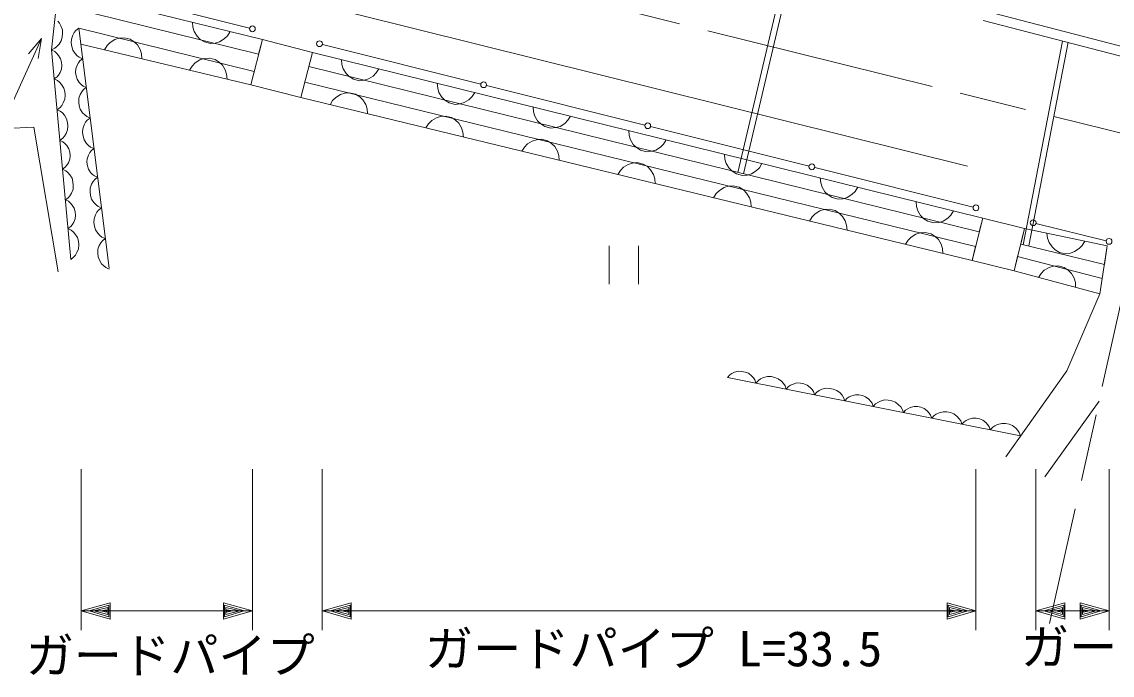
# Model space of a CAD drawing. Units: millimetres, scale not verified. Extents: x 40000 to 680000, y 20000 to 380000.
# Drawn here: x 493880 to 550464, y 236610 to 270524 of the extents above; entities that cross this region are included whole.
import ezdxf
from ezdxf.enums import TextEntityAlignment as Align

# ---------------------------------------------------------------- set-up
doc = ezdxf.new("R2010")
doc.units = ezdxf.units.MM
doc.header["$LTSCALE"] = 1000
doc.linetypes.add('CHAIN', pattern=[18.5, 12, -1.5, 3.5, -1.5])
for name, color, linetype, lineweight in [('M-BGD', 7, 'Continuous', 13), ('M-BMK', 2, 'CHAIN', 13), ('M-STR-HTXT', 7, 'Continuous', 13), ('M-STR-STRC', 7, 'Continuous', 13)]:
    doc.layers.add(name, color=color, linetype=linetype, lineweight=lineweight)
doc.styles.add('ＭＳ ゴシック', font='')
doc.styles.get('ＭＳ ゴシック').set_extended_font_data('MS Gothic')

msp = doc.modelspace()

# ---------------------------------------------------------------- linework, layer by layer
at = {"layer": 'M-BGD'}
for p, q in [((533943, 275107), (531042, 262707)), ((534236, 275039), (531334, 262639)), ((495427, 269076), (495758, 272220)), ((495758, 272220), (506364, 269598)), ((496959, 272383), (505700, 270198)), ((506170, 268839), (496140, 271312)), ((543903, 271069), (553741, 268517)), ((495829, 270449), (495744, 270555)), ((502742, 270493), (502762, 270241)), ((543777, 270585), (553616, 268033)), ((495911, 270312), (495829, 270449)), ((495987, 270111), (495911, 270312)), ((495978, 269725), (495999, 269916)), ((495999, 269916), (495987, 270111)), ((496604, 269970), (496525, 269831)), ((496687, 270077), (496604, 269970)), ((496834, 270193), (496687, 270077)), ((496834, 270193), (498406, 257740)), ((496938, 269370), (496834, 270193)), ((496834, 270193), (505940, 267939)), ((502762, 270241), (502831, 270018)), ((502831, 270018), (502977, 269776)), ((504548, 269800), (504684, 270014)), ((495702, 269240), (495811, 269357)), ((495811, 269357), (495927, 269538)), ((495927, 269538), (495978, 269725)), ((496454, 269629), (496446, 269434)), ((496446, 269434), (496470, 269244)), ((496525, 269831), (496454, 269629)), ((505765, 267253), (496938, 269370)), ((498469, 269455), (498306, 269289)), ((498710, 269603), (498469, 269455)), ((498933, 269673), (498710, 269603)), ((499185, 269695), (498933, 269673)), ((499496, 269620), (499185, 269695)), ((499711, 269486), (499496, 269620)), ((499877, 269323), (499711, 269486)), ((502977, 269776), (503142, 269612)), ((503142, 269612), (503356, 269476)), ((503356, 269476), (503667, 269400)), ((503667, 269400), (503919, 269420)), ((503919, 269420), (504142, 269488)), ((504142, 269488), (504384, 269634)), ((504384, 269634), (504548, 269800)), ((506364, 269598), (505765, 267253)), ((506364, 269598), (506170, 268839)), ((508957, 268936), (506364, 269598)), ((509476, 269351), (517701, 267294)), ((547894, 269517), (545849, 258953)), ((548188, 269460), (546144, 258896)), ((495427, 269076), (495597, 269154)), ((496420, 258195), (495427, 269076)), ((495587, 268974), (495430, 269050)), ((495685, 268893), (495587, 268974)), ((495597, 269154), (495702, 269240)), ((495786, 268781), (495685, 268893)), ((495892, 268610), (495786, 268781)), ((496470, 269244), (496526, 269057)), ((496526, 269057), (496645, 268879)), ((496645, 268879), (496756, 268764)), ((498306, 269289), (498172, 269074)), ((500025, 269082), (499877, 269323)), ((500095, 268860), (500025, 269082)), ((500117, 268607), (500095, 268860)), ((508358, 266591), (508957, 268936)), ((508771, 268206), (508957, 268936)), ((508957, 268936), (543743, 260333)), ((495938, 268434), (495892, 268610)), ((495954, 268255), (495938, 268434)), ((495941, 268073), (495954, 268255)), ((496745, 268266), (496678, 268076)), ((496819, 268397), (496745, 268266)), ((496756, 268764), (496864, 268680)), ((496897, 268497), (496819, 268397)), ((496864, 268680), (497034, 268605)), ((497034, 268605), (496897, 268497)), ((502720, 268230), (502586, 268015)), ((502883, 268397), (502720, 268230)), ((503124, 268545), (502883, 268397)), ((503347, 268615), (503124, 268545)), ((503599, 268636), (503347, 268615)), ((503910, 268562), (503599, 268636)), ((504125, 268428), (503910, 268562)), ((504291, 268265), (504125, 268428)), ((504439, 268024), (504291, 268265)), ((510471, 268561), (510491, 268309)), ((510491, 268309), (510560, 268086)), ((495566, 267556), (495707, 267660)), ((495707, 267660), (495789, 267758)), ((495789, 267758), (495867, 267885)), ((495867, 267885), (495941, 268073)), ((496678, 268076), (496671, 267894)), ((496671, 267894), (496693, 267715)), ((496693, 267715), (496745, 267541)), ((504509, 267801), (504439, 268024)), ((504531, 267549), (504509, 267801)), ((505940, 267939), (505765, 267253)), ((543565, 259615), (508771, 268206)), ((510560, 268086), (510706, 267844)), ((510706, 267844), (510871, 267680)), ((510871, 267680), (511085, 267544)), ((511871, 267556), (512113, 267702)), ((512113, 267702), (512277, 267868)), ((512277, 267868), (512413, 268081)), ((495734, 267475), (495566, 267556)), ((495838, 267389), (495734, 267475)), ((495946, 267270), (495838, 267389)), ((496059, 267087), (495946, 267270)), ((496108, 266899), (496059, 267087)), ((496745, 267541), (496857, 267373)), ((496857, 267373), (496962, 267266)), ((496962, 267266), (497062, 267188)), ((497062, 267188), (497222, 267117)), ((497222, 267117), (497076, 267002)), ((505765, 267253), (508358, 266591)), ((508358, 266591), (508562, 267390)), ((508562, 267390), (543376, 258856)), ((511085, 267544), (511396, 267467)), ((511396, 267467), (511648, 267488)), ((511648, 267488), (511871, 267556)), ((515441, 267332), (515461, 267080)), ((515461, 267080), (515529, 266857)), ((517992, 267221), (526218, 265165)), ((496033, 266314), (496111, 266514)), ((496125, 266708), (496108, 266899)), ((496111, 266514), (496125, 266708)), ((496842, 266553), (496834, 266358)), ((496913, 266755), (496842, 266553)), ((496992, 266894), (496913, 266755)), ((497076, 267002), (496992, 266894)), ((543197, 258134), (508358, 266591)), ((510173, 266603), (510009, 266437)), ((510415, 266750), (510173, 266603)), ((510637, 266820), (510415, 266750)), ((510889, 266841), (510637, 266820)), ((511200, 266765), (510889, 266841)), ((511415, 266631), (511200, 266765)), ((511581, 266467), (511415, 266631)), ((515529, 266857), (515675, 266615)), ((515675, 266615), (515841, 266451)), ((517082, 266473), (517247, 266639)), ((517247, 266639), (517382, 266852)), ((495711, 265963), (495862, 266073)), ((495879, 265882), (495711, 265963)), ((495862, 266073), (495949, 266178)), ((495949, 266178), (496033, 266314)), ((496834, 266358), (496858, 266168)), ((496858, 266168), (496914, 265981)), ((496914, 265981), (497033, 265803)), ((510009, 266437), (509875, 266223)), ((511728, 266226), (511581, 266467)), ((511797, 266003), (511728, 266226)), ((511819, 265751), (511797, 266003)), ((515841, 266451), (516054, 266315)), ((516054, 266315), (516365, 266239)), ((516365, 266239), (516617, 266259)), ((516617, 266259), (516840, 266327)), ((516840, 266327), (517082, 266473)), ((520410, 266104), (520430, 265851)), ((495984, 265795), (495879, 265882)), ((496091, 265676), (495984, 265795)), ((496204, 265494), (496091, 265676)), ((496253, 265306), (496204, 265494)), ((497033, 265803), (497145, 265688)), ((497145, 265688), (497252, 265605)), ((497276, 265414), (497193, 265307)), ((497252, 265605), (497423, 265530)), ((497423, 265530), (497276, 265414)), ((515150, 265395), (514986, 265229)), ((515392, 265542), (515150, 265395)), ((515614, 265612), (515392, 265542)), ((515866, 265633), (515614, 265612)), ((516177, 265557), (515866, 265633)), ((516392, 265423), (516177, 265557)), ((516558, 265259), (516392, 265423)), ((520430, 265851), (520499, 265628)), ((520499, 265628), (520645, 265386)), ((520645, 265386), (520810, 265222)), ((522052, 265244), (522216, 265410)), ((522216, 265410), (522352, 265623)), ((494510, 265047), (493069, 264987)), ((495771, 257542), (494510, 265047)), ((496178, 264720), (496256, 264920)), ((496271, 265114), (496253, 265306)), ((496256, 264920), (496271, 265114)), ((497042, 264966), (497035, 264771)), ((497113, 265168), (497042, 264966)), ((497193, 265307), (497113, 265168)), ((514986, 265229), (514852, 265015)), ((516705, 265018), (516558, 265259)), ((516774, 264795), (516705, 265018)), ((520810, 265222), (521024, 265086)), ((521024, 265086), (521334, 265010)), ((521334, 265010), (521587, 265030)), ((521587, 265030), (521810, 265098)), ((521810, 265098), (522052, 265244)), ((525379, 264875), (525399, 264622)), ((526509, 265092), (534734, 263036)), ((495857, 264370), (496007, 264480)), ((496014, 264294), (495857, 264370)), ((496007, 264480), (496094, 264584)), ((496112, 264212), (496014, 264294)), ((496094, 264584), (496178, 264720)), ((497035, 264771), (497059, 264581)), ((497059, 264581), (497114, 264394)), ((497114, 264394), (497234, 264216)), ((516796, 264543), (516774, 264795)), ((520369, 264334), (520127, 264187)), ((520591, 264403), (520369, 264334)), ((520843, 264425), (520591, 264403)), ((521154, 264349), (520843, 264425)), ((521369, 264215), (521154, 264349)), ((525399, 264622), (525468, 264399)), ((525468, 264399), (525614, 264157)), ((527186, 264181), (527321, 264395)), ((496213, 264101), (496112, 264212)), ((496319, 263930), (496213, 264101)), ((496365, 263753), (496319, 263930)), ((496381, 263574), (496365, 263753)), ((497234, 264216), (497345, 264101)), ((497407, 263734), (497333, 263603)), ((497345, 264101), (497452, 264017)), ((497486, 263834), (497407, 263734)), ((497452, 264017), (497623, 263942)), ((497623, 263942), (497486, 263834)), ((519963, 264021), (519829, 263806)), ((520127, 264187), (519963, 264021)), ((521535, 264051), (521369, 264215)), ((521682, 263809), (521535, 264051)), ((521751, 263587), (521682, 263809)), ((525614, 264157), (525779, 263993)), ((525779, 263993), (525993, 263858)), ((525993, 263858), (526304, 263781)), ((526304, 263781), (526556, 263801)), ((526556, 263801), (526779, 263869)), ((526779, 263869), (527021, 264015)), ((527021, 264015), (527186, 264181)), ((496216, 263077), (496295, 263205)), ((496295, 263205), (496368, 263392)), ((496368, 263392), (496381, 263574)), ((497266, 263413), (497259, 263231)), ((497259, 263231), (497282, 263052)), ((497333, 263603), (497266, 263413)), ((521772, 263335), (521751, 263587)), ((525346, 263126), (525104, 262979)), ((525568, 263195), (525346, 263126)), ((525820, 263216), (525568, 263195)), ((526131, 263141), (525820, 263216)), ((526346, 263007), (526131, 263141)), ((530349, 263646), (530369, 263394)), ((530369, 263394), (530437, 263171)), ((530437, 263171), (530584, 262928)), ((532155, 262952), (532290, 263166)), ((495993, 262876), (496134, 262979)), ((496161, 262795), (495993, 262876)), ((496134, 262979), (496216, 263077)), ((496266, 262708), (496161, 262795)), ((496373, 262589), (496266, 262708)), ((496486, 262407), (496373, 262589)), ((497282, 263052), (497334, 262878)), ((497334, 262878), (497446, 262710)), ((497446, 262710), (497550, 262603)), ((497550, 262603), (497651, 262525)), ((524940, 262813), (524806, 262598)), ((525104, 262979), (524940, 262813)), ((526512, 262843), (526346, 263007)), ((526659, 262601), (526512, 262843)), ((526728, 262379), (526659, 262601)), ((530584, 262928), (530749, 262764)), ((530749, 262764), (530963, 262629)), ((530963, 262629), (531273, 262552)), ((531273, 262552), (531525, 262572)), ((531525, 262572), (531748, 262640)), ((531748, 262640), (531991, 262786)), ((531991, 262786), (532155, 262952)), ((535025, 262963), (543251, 260907)), ((496535, 262218), (496486, 262407)), ((496553, 262027), (496535, 262218)), ((496538, 261833), (496553, 262027)), ((497502, 262092), (497431, 261890)), ((497581, 262231), (497502, 262092)), ((497664, 262339), (497581, 262231)), ((497651, 262525), (497811, 262454)), ((497811, 262454), (497664, 262339)), ((526749, 262127), (526728, 262379)), ((530545, 261987), (530323, 261918)), ((530797, 262008), (530545, 261987)), ((531108, 261933), (530797, 262008)), ((535318, 262417), (535338, 262165)), ((535338, 262165), (535407, 261942)), ((496289, 261393), (496376, 261497)), ((496376, 261497), (496460, 261633)), ((496460, 261633), (496538, 261833)), ((497431, 261890), (497423, 261695)), ((497423, 261695), (497447, 261505)), ((497447, 261505), (497503, 261318)), ((529917, 261605), (529783, 261390)), ((530081, 261771), (529917, 261605)), ((530323, 261918), (530081, 261771)), ((531323, 261799), (531108, 261933)), ((531489, 261635), (531323, 261799)), ((531636, 261393), (531489, 261635)), ((535407, 261942), (535553, 261699)), ((535553, 261699), (535718, 261535)), ((535718, 261535), (535932, 261400)), ((536718, 261411), (536960, 261558)), ((536960, 261558), (537125, 261723)), ((537125, 261723), (537260, 261937)), ((496139, 261283), (496289, 261393)), ((496296, 261207), (496139, 261283)), ((496394, 261125), (496296, 261207)), ((496494, 261014), (496394, 261125)), ((496600, 260843), (496494, 261014)), ((497503, 261318), (497622, 261140)), ((497622, 261140), (497733, 261025)), ((497733, 261025), (497841, 260942)), ((497841, 260942), (498011, 260867)), ((498011, 260867), (497865, 260751)), ((531705, 261171), (531636, 261393)), ((531726, 260918), (531705, 261171)), ((535932, 261400), (536243, 261323)), ((536243, 261323), (536495, 261343)), ((536495, 261343), (536718, 261411)), ((540288, 261188), (540308, 260936)), ((540308, 260936), (540376, 260713)), ((496576, 260117), (496650, 260305)), ((496647, 260666), (496600, 260843)), ((496663, 260487), (496647, 260666)), ((496650, 260305), (496663, 260487)), ((497631, 260303), (497623, 260108)), ((497702, 260505), (497631, 260303)), ((497781, 260644), (497702, 260505)), ((497865, 260751), (497781, 260644)), ((534894, 260397), (534760, 260182)), ((535058, 260563), (534894, 260397)), ((535299, 260710), (535058, 260563)), ((535522, 260779), (535299, 260710)), ((535774, 260800), (535522, 260779)), ((536085, 260725), (535774, 260800)), ((536300, 260590), (536085, 260725)), ((536466, 260427), (536300, 260590)), ((536613, 260185), (536466, 260427)), ((540376, 260713), (540522, 260471)), ((540522, 260471), (540688, 260306)), ((540688, 260306), (540901, 260171)), ((541687, 260182), (541929, 260329)), ((541929, 260329), (542094, 260494)), ((542094, 260494), (542229, 260708)), ((543743, 260333), (543197, 258134)), ((543743, 260333), (543565, 259615)), ((545919, 259793), (543743, 260333)), ((496275, 259789), (496416, 259892)), ((496443, 259708), (496275, 259789)), ((496416, 259892), (496498, 259990)), ((496498, 259990), (496576, 260117)), ((497623, 260108), (497647, 259918)), ((497647, 259918), (497703, 259731)), ((497703, 259731), (497822, 259553)), ((536682, 259962), (536613, 260185)), ((536703, 259710), (536682, 259962)), ((540901, 260171), (541212, 260094)), ((541212, 260094), (541464, 260114)), ((541464, 260114), (541687, 260182)), ((545372, 257594), (545919, 259793)), ((545718, 258985), (545919, 259793)), ((545919, 259793), (550200, 258894)), ((546510, 260060), (550154, 259164)), ((496547, 259621), (496443, 259708)), ((496654, 259502), (496547, 259621)), ((496768, 259320), (496654, 259502)), ((496817, 259131), (496768, 259320)), ((497822, 259553), (497934, 259438)), ((497934, 259438), (498041, 259354)), ((498065, 259164), (497982, 259057)), ((498041, 259354), (498212, 259279)), ((498212, 259279), (498065, 259164)), ((539871, 259188), (539737, 258974)), ((540035, 259354), (539871, 259188)), ((540276, 259502), (540035, 259354)), ((540499, 259571), (540276, 259502)), ((540751, 259592), (540499, 259571)), ((541062, 259517), (540751, 259592)), ((541277, 259382), (541062, 259517)), ((541443, 259219), (541277, 259382)), ((541590, 258977), (541443, 259219)), ((547081, 259549), (547110, 259298)), ((547110, 259298), (547186, 259077)), ((496742, 258546), (496820, 258746)), ((496834, 258940), (496817, 259131)), ((496820, 258746), (496834, 258940)), ((497831, 258715), (497824, 258521)), ((497903, 258918), (497831, 258715)), ((497982, 259057), (497903, 258918)), ((524363, 258903), (524363, 256903)), ((525883, 256903), (525883, 258903)), ((541659, 258754), (541590, 258977)), ((541680, 258502), (541659, 258754)), ((543376, 258856), (543197, 258134)), ((550057, 257930), (545718, 258985)), ((547186, 259077), (547341, 258841)), ((547341, 258841), (547512, 258682)), ((547512, 258682), (547730, 258554)), ((548295, 258518), (548515, 258594)), ((548515, 258594), (548752, 258749)), ((548752, 258749), (548910, 258920)), ((548910, 258920), (549038, 259138)), ((550200, 258894), (549831, 256404)), ((550200, 258894), (550057, 257930)), ((496420, 258195), (496571, 258305)), ((496571, 258305), (496658, 258410)), ((496658, 258410), (496742, 258546)), ((497824, 258521), (497848, 258330)), ((497848, 258330), (497904, 258144)), ((497904, 258144), (498023, 257965)), ((543197, 258134), (545372, 257594)), ((545372, 257594), (545556, 258334)), ((545556, 258334), (549950, 257204)), ((547730, 258554), (548043, 258489)), ((548043, 258489), (548295, 258518)), ((498023, 257965), (498134, 257850)), ((498134, 257850), (498241, 257767)), ((498241, 257767), (498412, 257692)), ((549831, 256404), (545372, 257594)), ((546775, 257468), (546636, 257257)), ((546942, 257630), (546775, 257468)), ((547187, 257772), (546942, 257630)), ((547411, 257837), (547187, 257772)), ((547664, 257852), (547411, 257837)), ((547973, 257769), (547664, 257852)), ((548184, 257630), (547973, 257769)), ((548346, 257463), (548184, 257630)), ((548488, 257218), (548346, 257463)), ((548553, 256994), (548488, 257218)), ((548568, 256741), (548553, 256994)), ((549950, 257204), (549831, 256404)), ((549831, 256404), (548110, 252408)), ((531062, 252385), (530868, 252333)), ((531244, 252380), (531062, 252385)), ((531421, 252344), (531244, 252380)), ((548110, 252408), (544944, 247951)), ((545707, 249026), (530497, 252070)), ((530626, 252197), (530509, 252068)), ((530732, 252268), (530626, 252197)), ((530868, 252333), (530732, 252268)), ((531591, 252280), (531421, 252344)), ((531750, 252156), (531591, 252280)), ((531850, 252044), (531750, 252156)), ((531921, 251938), (531850, 252044)), ((531980, 251773), (531921, 251938)), ((532105, 251912), (531980, 251773)), ((532218, 251987), (532105, 251912)), ((532362, 252056), (532218, 251987)), ((532570, 252112), (532362, 252056)), ((532764, 252106), (532570, 252112)), ((532952, 252068), (532764, 252106)), ((533134, 251999), (532952, 252068)), ((533304, 251867), (533134, 251999)), ((533410, 251748), (533304, 251867)), ((533486, 251635), (533410, 251748)), ((533549, 251460), (533486, 251635)), ((533666, 251589), (533549, 251460)), ((533772, 251660), (533666, 251589)), ((533907, 251724), (533772, 251660)), ((534102, 251777), (533907, 251724)), ((534284, 251771), (534102, 251777)), ((534461, 251736), (534284, 251771)), ((534631, 251671), (534461, 251736)), ((534790, 251548), (534631, 251671)), ((534890, 251436), (534790, 251548)), ((534961, 251330), (534890, 251436)), ((535019, 251165), (534961, 251330)), ((535145, 251303), (535019, 251165)), ((535258, 251379), (535145, 251303)), ((535402, 251448), (535258, 251379)), ((535609, 251504), (535402, 251448)), ((535804, 251498), (535609, 251504)), ((535992, 251460), (535804, 251498)), ((536174, 251391), (535992, 251460)), ((536344, 251259), (536174, 251391)), ((536450, 251140), (536344, 251259)), ((536526, 251027), (536450, 251140)), ((536588, 250851), (536526, 251027)), ((536706, 250981), (536588, 250851)), ((536812, 251051), (536706, 250981)), ((536947, 251116), (536812, 251051)), ((537141, 251169), (536947, 251116)), ((537324, 251163), (537141, 251169)), ((537500, 251128), (537324, 251163)), ((537671, 251063), (537500, 251128)), ((537830, 250939), (537671, 251063)), ((537930, 250828), (537830, 250939)), ((538000, 250722), (537930, 250828)), ((538059, 250557), (538000, 250722)), ((538185, 250695), (538059, 250557)), ((538298, 250770), (538185, 250695)), ((538442, 250839), (538298, 250770)), ((538649, 250896), (538442, 250839)), ((538844, 250889), (538649, 250896)), ((539032, 250852), (538844, 250889)), ((539214, 250783), (539032, 250852)), ((539383, 250651), (539214, 250783)), ((549783, 250831), (546972, 246906)), ((539490, 250532), (539383, 250651)), ((539565, 250419), (539490, 250532)), ((539628, 250243), (539565, 250419)), ((539746, 250372), (539628, 250243)), ((539852, 250443), (539746, 250372)), ((539987, 250508), (539852, 250443)), ((540181, 250561), (539987, 250508)), ((540363, 250555), (540181, 250561)), ((540540, 250519), (540363, 250555)), ((540711, 250455), (540540, 250519)), ((540869, 250331), (540711, 250455)), ((540969, 250219), (540869, 250331)), ((541040, 250113), (540969, 250219)), ((541099, 249949), (541040, 250113)), ((541337, 250162), (541224, 250087)), ((541482, 250231), (541337, 250162)), ((541689, 250288), (541482, 250231)), ((541883, 250281), (541689, 250288)), ((542072, 250244), (541883, 250281)), ((542254, 250174), (542072, 250244)), ((542423, 250043), (542254, 250174)), ((541224, 250087), (541099, 249949)), ((542530, 249923), (542423, 250043)), ((542605, 249810), (542530, 249923)), ((542668, 249635), (542605, 249810)), ((542785, 249764), (542668, 249635)), ((542891, 249835), (542785, 249764)), ((543027, 249899), (542891, 249835)), ((543221, 249952), (543027, 249899)), ((543403, 249946), (543221, 249952)), ((543580, 249911), (543403, 249946)), ((543750, 249846), (543580, 249911)), ((543909, 249723), (543750, 249846)), ((544009, 249611), (543909, 249723)), ((544080, 249505), (544009, 249611)), ((544377, 249554), (544264, 249478)), ((544521, 249623), (544377, 249554)), ((544729, 249679), (544521, 249623)), ((544923, 249673), (544729, 249679)), ((545111, 249635), (544923, 249673)), ((545293, 249566), (545111, 249635)), ((545463, 249434), (545293, 249566)), ((544139, 249340), (544080, 249505)), ((544264, 249478), (544139, 249340)), ((545569, 249315), (545463, 249434)), ((545645, 249202), (545569, 249315)), ((545707, 249026), (545645, 249202))]:
    msp.add_line(p, q, dxfattribs=at)
for centre in [(505846, 270161), (509330, 269387), (517847, 267258), (526363, 265129), (534880, 262999), (543396, 260870), (546364, 260096), (550300, 259128)]:
    msp.add_circle(centre, 150, dxfattribs=at)
at = {"layer": 'M-BMK'}
for p, q in [((457644, 287855), (551800, 264526)), ((552554, 263310), (547219, 239286))]:
    msp.add_line(p, q, dxfattribs=at)
at = {"layer": 'M-STR-HTXT'}
for p, q in [((494895, 269653), (485992, 250040)), ((494226, 268858), (494895, 269653)), ((494895, 269653), (494736, 268626)), ((496959, 247306), (496959, 238947)), ((505846, 238947), (505846, 247306)), ((509475, 247306), (509475, 238947)), ((543396, 238947), (543396, 247306)), ((546510, 247306), (546510, 238947)), ((550300, 238947), (550300, 247306)), ((496959, 239947), (498459, 240367)), ((498459, 239527), (496959, 239947)), ((496959, 239947), (505846, 239947)), ((497379, 239947), (498399, 240247)), ((498399, 239647), (497379, 239947)), ((497619, 239947), (498339, 240127)), ((498339, 239767), (497619, 239947)), ((497979, 239947), (498279, 240007)), ((498279, 239887), (497979, 239947)), ((498279, 240007), (498279, 239887)), ((498339, 240127), (498339, 239767)), ((498399, 240247), (498399, 239647)), ((498459, 240367), (498459, 239527)), ((504346, 239527), (504346, 240367)), ((504346, 240367), (505846, 239947)), ((505846, 239947), (504346, 239527)), ((504406, 239647), (504406, 240247)), ((504406, 240247), (505426, 239947)), ((505426, 239947), (504406, 239647)), ((504466, 239767), (504466, 240127)), ((504466, 240127), (505186, 239947)), ((505186, 239947), (504466, 239767)), ((504526, 239887), (504526, 240007)), ((504526, 240007), (504826, 239947)), ((504826, 239947), (504526, 239887)), ((509476, 239947), (510976, 240367)), ((510976, 239527), (509476, 239947)), ((509476, 239947), (543396, 239947)), ((509896, 239947), (510916, 240247)), ((510916, 239647), (509896, 239947)), ((510136, 239947), (510856, 240127)), ((510856, 239767), (510136, 239947)), ((510496, 239947), (510796, 240007)), ((510796, 239887), (510496, 239947)), ((510796, 240007), (510796, 239887)), ((510856, 240127), (510856, 239767)), ((510916, 240247), (510916, 239647)), ((510976, 240367), (510976, 239527)), ((541896, 239527), (541896, 240367)), ((541896, 240367), (543396, 239947)), ((543396, 239947), (541896, 239527)), ((541956, 239647), (541956, 240247)), ((541956, 240247), (542976, 239947)), ((542976, 239947), (541956, 239647)), ((542016, 239767), (542016, 240127)), ((542016, 240127), (542736, 239947)), ((542736, 239947), (542016, 239767)), ((542076, 239887), (542076, 240007)), ((542076, 240007), (542376, 239947)), ((542376, 239947), (542076, 239887)), ((546510, 239947), (548010, 240367)), ((548010, 239527), (546510, 239947)), ((546510, 239947), (550300, 239947)), ((546930, 239947), (547950, 240247)), ((547950, 239647), (546930, 239947)), ((547170, 239947), (547890, 240127)), ((547890, 239767), (547170, 239947)), ((547530, 239947), (547830, 240007)), ((547830, 239887), (547530, 239947)), ((547830, 240007), (547830, 239887)), ((547890, 240127), (547890, 239767)), ((547950, 240247), (547950, 239647)), ((548010, 240367), (548010, 239527)), ((548800, 239527), (548800, 240367)), ((548800, 240367), (550300, 239947)), ((550300, 239947), (548800, 239527)), ((548860, 239647), (548860, 240247)), ((548860, 240247), (549880, 239947)), ((549880, 239947), (548860, 239647)), ((548920, 239767), (548920, 240127)), ((548920, 240127), (549640, 239947)), ((549640, 239947), (548920, 239767)), ((548980, 239887), (548980, 240007)), ((548980, 240007), (549280, 239947)), ((549280, 239947), (548980, 239887))]:
    msp.add_line(p, q, dxfattribs=at)
at = {"layer": 'M-STR-STRC'}
msp.add_line((496252, 274681), (542963, 263032), dxfattribs=at)

# ---------------------------------------------------------------- texts
at = {"layer": 'M-STR-HTXT', "style": 'ＭＳ ゴシック'}
for s, p in [('ガードパイプ', (494082, 236168)), ('ガードパイプ L=33.5', (514798, 236521)), ('ガードパイプ', (545723, 236609))]:
    msp.add_text(s, height=1833, dxfattribs=at).set_placement(p, align=Align.BOTTOM_LEFT)

doc.saveas('drawing.dxf')
